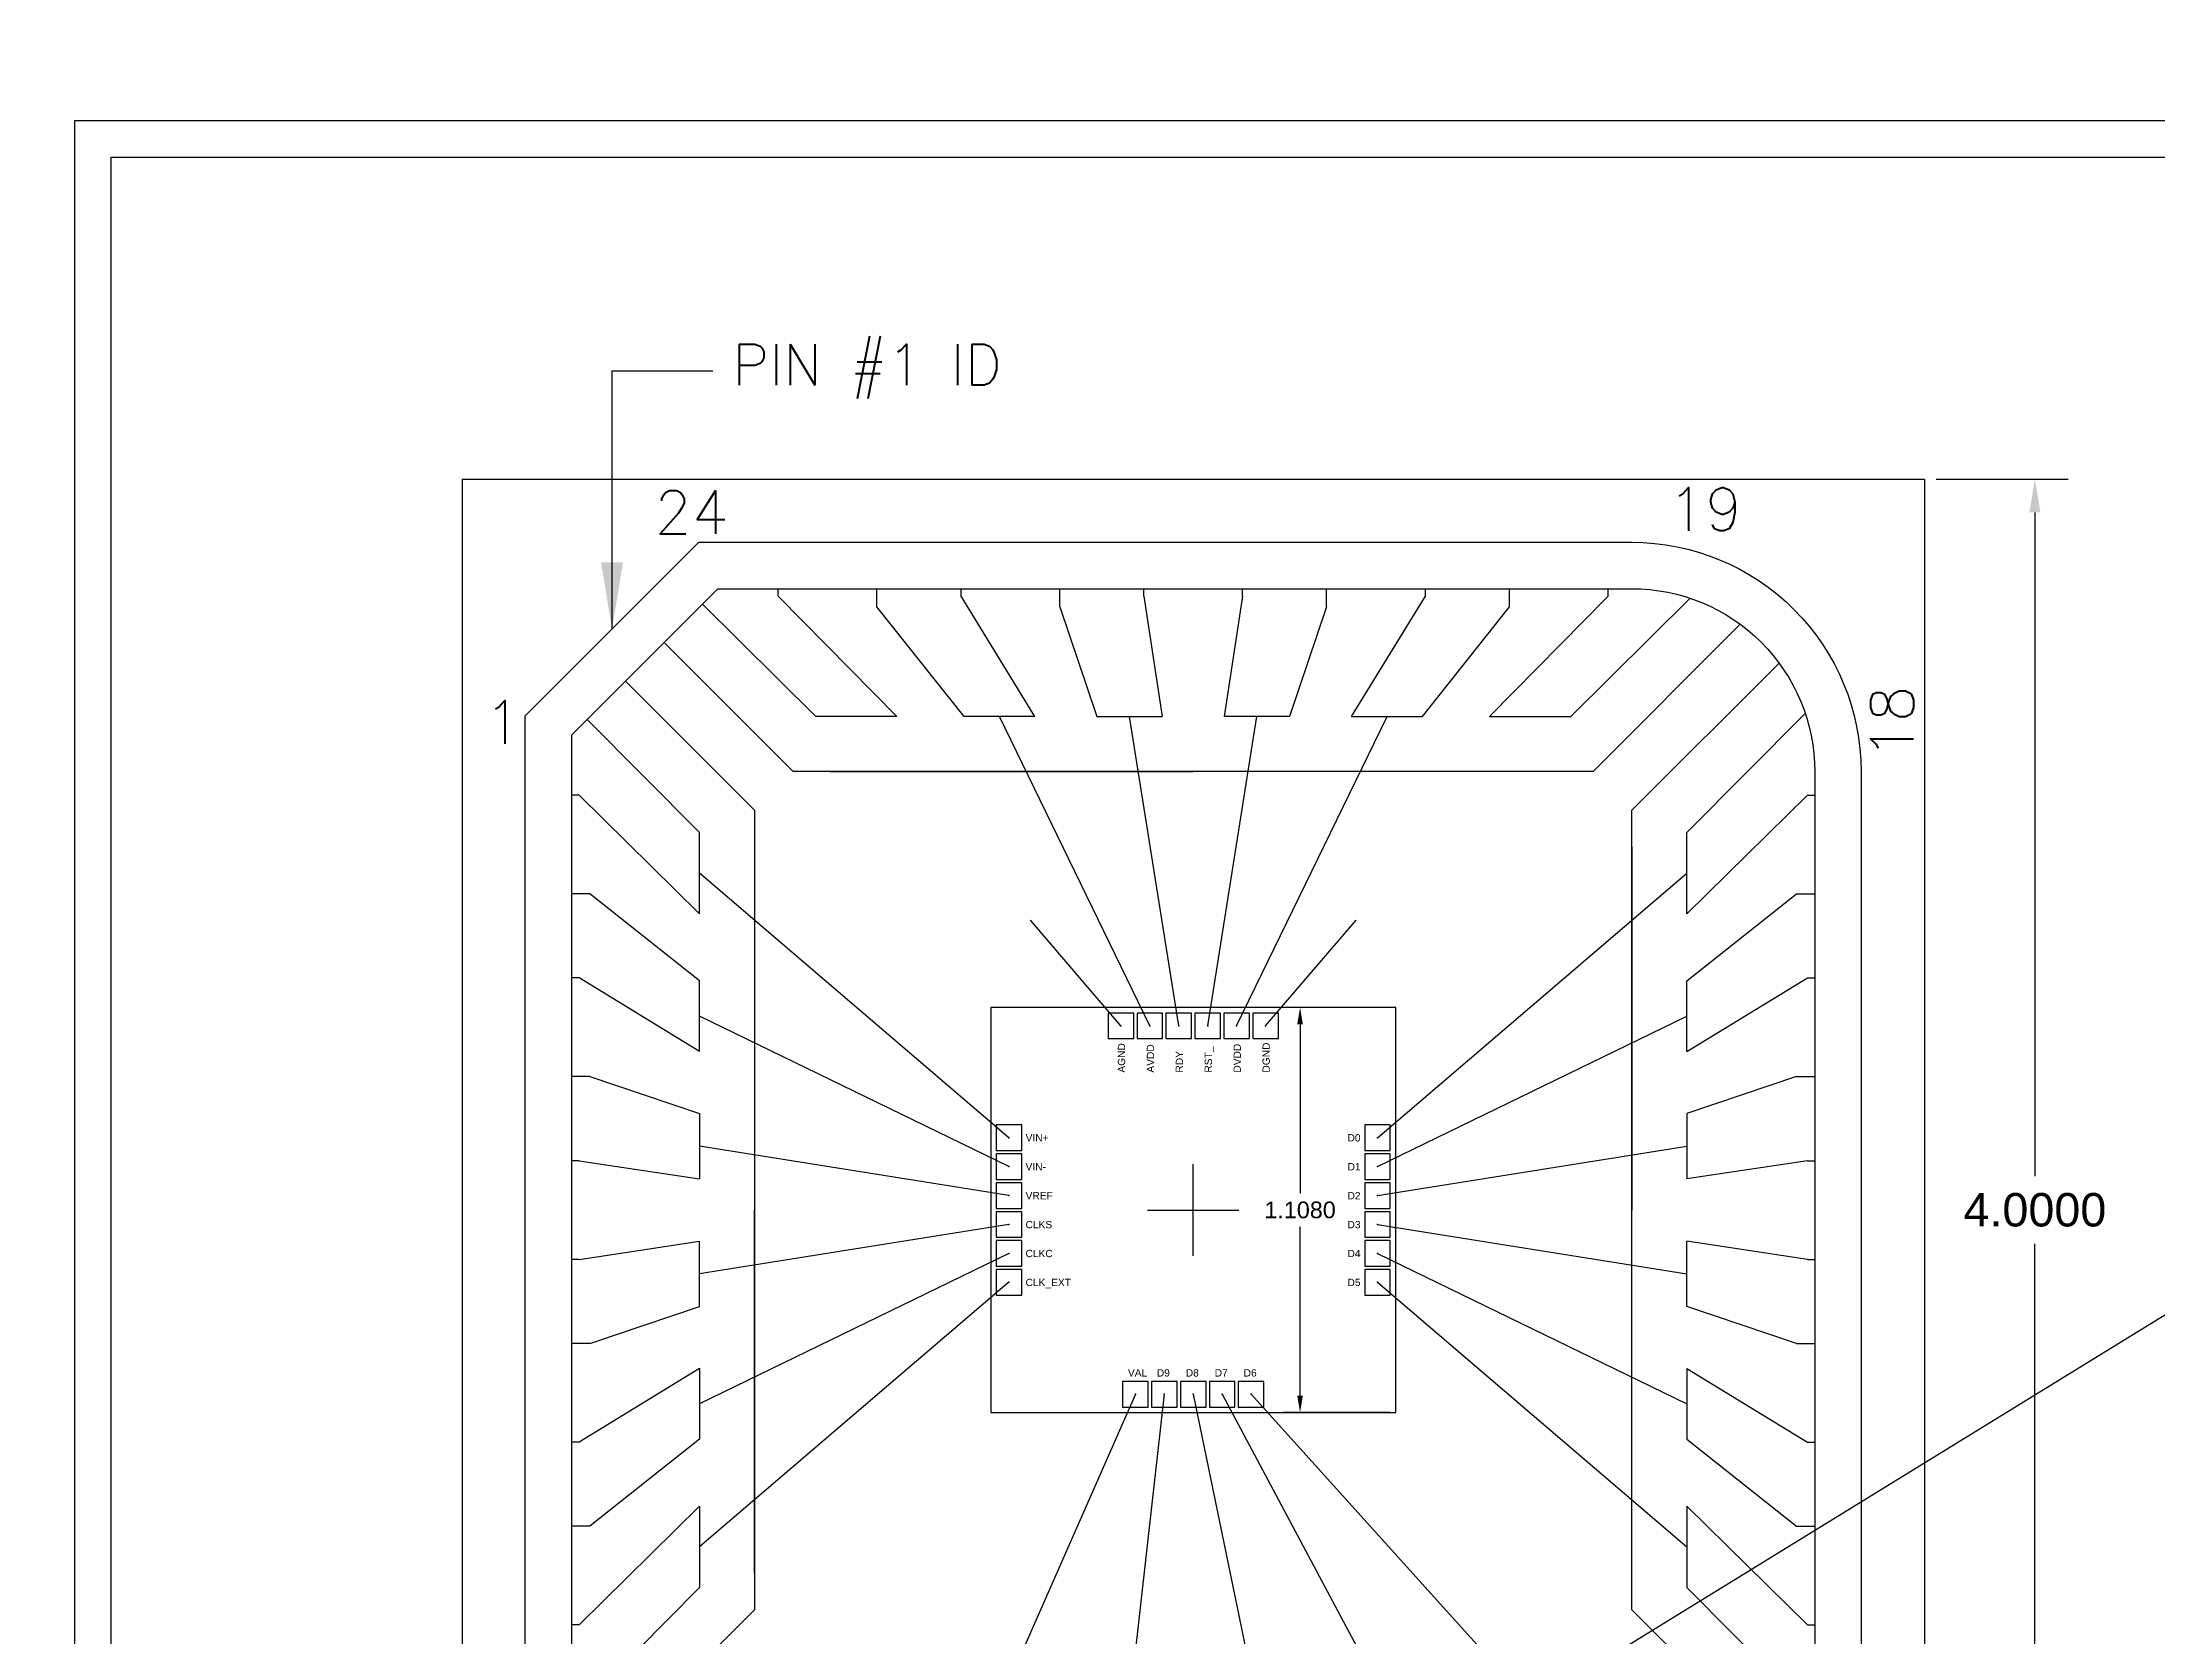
# Model space of a CAD drawing. Header units: millimetres. Extents: x 24.1 to 107.6, y -42.8 to 18.4.
# Drawn here: x 75.43 to 81.22, y -6.94 to -2.58 of the extents above; entities that cross this region are included whole.
import ezdxf

# ---------------------------------------------------------------- set-up
doc = ezdxf.new("R2010")
doc.units = ezdxf.units.MM
doc.header["$LTSCALE"] = 25
doc.header["$PDMODE"] = 64
doc.header["$PDSIZE"] = 0.07
for name, color, linetype in [('BOND', 7, 'Continuous'), ('CHIP', 6, 'Continuous'), ('DIM', 142, 'Continuous'), ('FRAME2', 30, 'Continuous'), ('MOLD', 6, 'Continuous'), ('PAD', 7, 'Continuous'), ('TXT', 4, 'Continuous')]:
    doc.layers.add(name, color=color, linetype=linetype)
doc.styles.add('Roman', font='romans')
doc.styles.get("Standard").update_dxf_attribs({"font": 'arial.ttf'})
doc.dimstyles.get("Standard").update_dxf_attribs({"dimtxt": 4.572, "dimasz": 4.572, "dimexe": 4.572, "dimexo": 1.5875, "dimgap": 2.286, "dimtad": 0, "dimtih": 1, "dimtoh": 1, "dimdec": 4, "dimzin": 0, "dimdsep": 46, "dimtxsty": 'Standard', "dimcen": 2.286, "dimadec": 0, "dimazin": 0, "dimtfac": 1, "dimtdec": 4, "dimtofl": 0, "dimtmove": 0, "dimatfit": 3, "dimfxl": 25.4, "dimtolj": 1, "dimtzin": 0, "dimarcsym": 0})

# ---------------------------------------------------------------- blocks, each defined once
blk = doc.blocks.new('*D7')
at = {"layer": 'Defpoints', "color": 0, "transparency": 16777216}
for p in [(79.1344, -5.2172), (78.8727, -6.3252), (79.1344, -6.3252)]:
    blk.add_point(p, dxfattribs=at)
at = {"layer": 'TXT', "color": 0, "lineweight": -2, "transparency": 16777216}
for p, q in [((79.1185, -5.2172), (78.8269, -5.2172)), ((78.8727, -5.2629), (78.8727, -5.725)), ((78.8727, -6.2795), (78.8727, -5.8174)), ((79.1185, -6.3252), (78.8269, -6.3252))]:
    blk.add_line(p, q, dxfattribs=at)
at = {"layer": 'TXT', "color": 0, "transparency": 16777216}
for points in [[(78.865, -5.2629), (78.8803, -5.2629), (78.8727, -5.2172)], [(78.865, -6.2795), (78.8803, -6.2795), (78.8727, -6.3252)]]:
    blk.add_solid(points, dxfattribs=at)
at = {"layer": 'TXT', "color": 0, "transparency": 16777216, "insert": (78.8727, -5.7712), "char_height": 0.04572, "attachment_point": 5}
blk.add_mtext('\\A1;1.1080', dxfattribs=at)
blk = doc.blocks.new('*D8')
at = {"layer": 'Defpoints', "color": 0, "transparency": 16777216}
for p in [(80.5804, -3.7712), (80.5804, -7.7712), (80.8827, -7.7712)]:
    blk.add_point(p, dxfattribs=at)
at = {"layer": 'TXT', "color": 0, "lineweight": -2, "transparency": 16777216}
for p, q in [((80.6122, -3.7712), (80.9741, -3.7712)), ((80.8827, -3.8626), (80.8827, -5.6788)), ((80.8827, -7.6798), (80.8827, -5.8636)), ((80.6122, -7.7712), (80.9741, -7.7712))]:
    blk.add_line(p, q, dxfattribs=at)
at = {"layer": 'TXT', "color": 0, "transparency": 16777216}
for points in [[(80.8675, -3.8626), (80.8979, -3.8626), (80.8827, -3.7712)], [(80.8675, -7.6798), (80.8979, -7.6798), (80.8827, -7.7712)]]:
    blk.add_solid(points, dxfattribs=at)
at = {"layer": 'TXT', "color": 0, "transparency": 16777216, "insert": (80.8827, -5.7712), "char_height": 0.09144, "attachment_point": 5}
blk.add_mtext('\\A1;4.0000', dxfattribs=at)

msp = doc.modelspace()

# ---------------------------------------------------------------- linework, layer by layer
at = {"layer": 'BOND'}
for p, q in [((75.10961, -9.82846), (86.89717, -2.57612)), ((78.46169, -5.26721), (78.05032, -4.42121)), ((78.54083, -5.26721), (78.40597, -4.42121)), ((78.61998, -5.26721), (78.75484, -4.42121)), ((78.69912, -5.26721), (79.11049, -4.42121)), ((78.07641, -5.57335), (77.23041, -4.84957)), ((79.08441, -5.57335), (79.93041, -4.84957)), ((78.38255, -5.26721), (78.13503, -4.9779)), ((78.77826, -5.26721), (79.02578, -4.9779)), ((78.07641, -5.65249), (77.23041, -5.24113)), ((79.08441, -5.65249), (79.93041, -5.24113)), ((78.07641, -5.73164), (77.23041, -5.59677)), ((79.08441, -5.73164), (79.93041, -5.59677)), ((78.07641, -5.81078), (77.23041, -5.94564)), ((79.08441, -5.81078), (79.93041, -5.94564)), ((78.07641, -5.88992), (77.23041, -6.30129)), ((79.08441, -5.88992), (79.93041, -6.30129)), ((78.07641, -5.96906), (77.23041, -6.69285)), ((79.08441, -5.96906), (79.93041, -6.69285)), ((78.42212, -6.27521), (78.05032, -7.12121)), ((78.50126, -6.27521), (78.40597, -7.12121)), ((78.58041, -6.27521), (78.75484, -7.12121)), ((78.65955, -6.27521), (79.11049, -7.12121)), ((78.73869, -6.27521), (79.50205, -7.12121))]:
    msp.add_line(p, q, dxfattribs=at)
at = {"layer": 'CHIP'}
msp.add_lwpolyline([(78.02641, -6.32521), (79.13441, -6.32521), (79.13441, -5.21721), (78.02641, -5.21721)], close=True, dxfattribs=at)
at = {"layer": 'DIM'}
for p, q in [((78.58041, -5.89621), (78.58041, -5.64621)), ((78.58041, -5.89621), (78.58041, -5.64621)), ((78.58041, -5.89621), (78.58041, -5.64621)), ((78.58041, -5.89621), (78.58041, -5.64621)), ((78.58041, -5.83371), (78.58041, -5.70871)), ((78.58041, -5.83371), (78.58041, -5.70871)), ((78.58041, -5.83371), (78.58041, -5.70871)), ((78.58041, -5.83371), (78.58041, -5.70871)), ((78.58041, -5.83371), (78.58041, -5.70871)), ((78.45541, -5.77121), (78.70541, -5.77121)), ((78.45541, -5.77121), (78.70541, -5.77121)), ((78.45541, -5.77121), (78.70541, -5.77121)), ((78.45541, -5.77121), (78.70541, -5.77121))]:
    msp.add_line(p, q, dxfattribs=at)
at = {"layer": 'FRAME2'}
for p, q in [((77.44541, -4.09121), (77.44541, -4.07121)), ((77.76967, -4.42121), (77.44541, -4.09121)), ((77.71541, -4.12121), (77.71541, -4.07121)), ((77.94541, -4.09121), (77.94541, -4.07121)), ((78.1471, -4.42121), (77.94541, -4.09121)), ((78.21541, -4.12121), (78.21541, -4.07121)), ((78.44541, -4.09121), (78.44541, -4.07121)), ((78.44541, -4.09121), (78.49529, -4.42121)), ((78.71541, -4.09121), (78.66552, -4.42121)), ((78.71541, -4.09121), (78.71541, -4.07121)), ((78.94541, -4.12121), (78.94541, -4.07121)), ((79.01371, -4.42121), (79.21541, -4.09121)), ((79.21541, -4.09121), (79.21541, -4.07121)), ((79.39114, -4.42121), (79.71541, -4.09121)), ((79.44541, -4.12121), (79.44541, -4.07121)), ((79.93941, -4.09716), (79.61295, -4.42121)), ((79.71541, -4.09121), (79.71541, -4.07121)), ((77.23799, -4.11362), (77.54786, -4.42121)), ((77.95355, -4.42121), (77.71541, -4.12121)), ((78.21541, -4.12121), (78.31666, -4.42121)), ((78.94541, -4.12121), (78.84416, -4.42121)), ((79.20726, -4.42121), (79.44541, -4.12121)), ((77.48647, -4.57121), (77.13344, -4.21817)), ((77.48647, -4.57121), (77.13344, -4.21817)), ((79.67434, -4.57121), (80.07693, -4.16862)), ((79.67434, -4.57121), (80.07693, -4.16862)), ((79.78041, -4.67727), (80.18299, -4.27469)), ((79.78041, -4.67727), (80.18299, -4.27469)), ((77.38041, -4.67727), (77.02737, -4.32424)), ((77.38041, -4.67727), (77.02737, -4.32424)), ((76.92282, -4.42879), (77.23041, -4.73866)), ((77.76967, -4.42121), (77.54786, -4.42121)), ((78.1471, -4.42121), (77.95355, -4.42121)), ((78.31666, -4.42121), (78.49529, -4.42121)), ((78.84416, -4.42121), (78.66552, -4.42121)), ((79.01371, -4.42121), (79.20726, -4.42121)), ((79.39114, -4.42121), (79.61295, -4.42121)), ((80.25445, -4.41221), (79.93041, -4.73866)), ((79.67434, -4.57121), (77.48647, -4.57121)), ((79.67434, -4.57121), (77.48647, -4.57121)), ((77.58647, -4.57121), (78.58041, -4.57121)), ((77.58647, -4.57121), (78.58041, -4.57121)), ((79.57434, -4.57121), (78.58041, -4.57121)), ((76.90041, -4.63621), (76.88041, -4.63621)), ((77.23041, -4.96047), (76.90041, -4.63621)), ((77.38041, -4.67727), (77.38041, -6.86514)), ((77.38041, -4.67727), (77.38041, -6.86514)), ((79.78041, -6.86514), (79.78041, -4.67727)), ((79.78041, -6.86514), (79.78041, -4.67727)), ((79.93041, -4.96047), (80.26041, -4.63621)), ((80.26041, -4.63621), (80.28041, -4.63621)), ((77.23041, -4.96047), (77.23041, -4.73866)), ((79.93041, -4.96047), (79.93041, -4.73866)), ((77.38041, -4.77727), (77.38041, -5.77121)), ((79.78041, -4.77727), (79.78041, -5.77121)), ((79.78041, -4.77727), (79.78041, -5.77121)), ((76.93041, -4.90621), (76.88041, -4.90621)), ((77.23041, -5.14435), (76.93041, -4.90621)), ((79.93041, -5.14435), (80.23041, -4.90621)), ((80.23041, -4.90621), (80.28041, -4.90621)), ((76.90041, -5.13621), (76.88041, -5.13621)), ((77.23041, -5.3379), (76.90041, -5.13621)), ((77.23041, -5.3379), (77.23041, -5.14435)), ((79.93041, -5.3379), (80.26041, -5.13621)), ((79.93041, -5.3379), (79.93041, -5.14435)), ((80.26041, -5.13621), (80.28041, -5.13621)), ((76.93041, -5.40621), (76.88041, -5.40621)), ((76.93041, -5.40621), (77.23041, -5.50746)), ((80.23041, -5.40621), (79.93041, -5.50746)), ((80.23041, -5.40621), (80.28041, -5.40621)), ((77.23041, -5.50746), (77.23041, -5.68609)), ((79.93041, -5.50746), (79.93041, -5.68609)), ((76.90041, -5.63621), (76.88041, -5.63621)), ((76.90041, -5.63621), (77.23041, -5.68609)), ((80.26041, -5.63621), (79.93041, -5.68609)), ((80.26041, -5.63621), (80.28041, -5.63621)), ((77.38041, -6.76514), (77.38041, -5.77121)), ((77.38041, -6.76514), (77.38041, -5.77121)), ((79.78041, -6.76514), (79.78041, -5.77121)), ((76.90041, -5.90621), (77.23041, -5.85632)), ((77.23041, -6.03496), (77.23041, -5.85632)), ((79.93041, -6.03496), (79.93041, -5.85632)), ((80.26041, -5.90621), (79.93041, -5.85632)), ((76.90041, -5.90621), (76.88041, -5.90621)), ((80.26041, -5.90621), (80.28041, -5.90621)), ((76.93041, -6.13621), (77.23041, -6.03496)), ((80.23041, -6.13621), (79.93041, -6.03496)), ((76.93041, -6.13621), (76.88041, -6.13621)), ((80.23041, -6.13621), (80.28041, -6.13621)), ((77.23041, -6.20451), (76.90041, -6.40621)), ((77.23041, -6.20451), (77.23041, -6.39806)), ((79.93041, -6.20451), (79.93041, -6.39806)), ((79.93041, -6.20451), (80.26041, -6.40621)), ((76.90041, -6.40621), (76.88041, -6.40621)), ((77.23041, -6.39806), (76.93041, -6.63621)), ((79.93041, -6.39806), (80.23041, -6.63621)), ((80.26041, -6.40621), (80.28041, -6.40621)), ((77.23041, -6.58195), (76.90041, -6.90621)), ((77.23041, -6.58195), (77.23041, -6.80375)), ((79.93041, -6.58195), (80.26041, -6.90621)), ((79.93041, -6.58195), (79.93041, -6.80375)), ((76.93041, -6.63621), (76.88041, -6.63621)), ((80.23041, -6.63621), (80.28041, -6.63621)), ((76.90636, -7.13021), (77.23041, -6.80375)), ((80.25445, -7.13021), (79.93041, -6.80375)), ((77.38041, -6.86514), (76.97782, -7.26773)), ((77.38041, -6.86514), (76.97782, -7.26773)), ((79.78041, -6.86514), (80.18299, -7.26773)), ((79.78041, -6.86514), (80.18299, -7.26773)), ((76.90041, -6.90621), (76.88041, -6.90621)), ((80.26041, -6.90621), (80.28041, -6.90621))]:
    msp.add_line(p, q, dxfattribs=at)
at = {"layer": 'MOLD'}
for p, q in [((76.58041, -3.77121), (76.58041, -7.77121)), ((76.58041, -3.77121), (80.58041, -3.77121)), ((80.58041, -3.77121), (80.58041, -7.77121))]:
    msp.add_line(p, q, dxfattribs=at)
for points in [[(77.22784, -3.94431), (79.78041, -3.94431, -0.4142136), (80.40731, -4.57121), (80.40731, -6.97121, -0.4142136), (79.78041, -7.59811), (77.38041, -7.59811, -0.4142136), (76.75351, -6.97121), (76.75351, -4.41864)], [(77.28041, -4.07121), (79.78041, -4.07121, -0.4142136), (80.28041, -4.57121), (80.28041, -6.97121, -0.4142136), (79.78041, -7.47121), (77.38041, -7.47121, -0.4142136), (76.88041, -6.97121), (76.88041, -4.47121)]]:
    msp.add_lwpolyline(points, format="xyb", close=True, dxfattribs=at)
at = {"layer": 'PAD'}
for p in [(78.38255, -5.26721), (78.46169, -5.26721), (78.54083, -5.26721), (78.61998, -5.26721), (78.69912, -5.26721), (78.77826, -5.26721), (78.07641, -5.57335), (79.08441, -5.57335), (78.07641, -5.65249), (79.08441, -5.65249), (78.07641, -5.73164), (79.08441, -5.73164), (78.07641, -5.81078), (79.08441, -5.81078), (78.07641, -5.88992), (79.08441, -5.88992), (78.07641, -5.96906), (79.08441, -5.96906), (78.42212, -6.27521), (78.50126, -6.27521), (78.58041, -6.27521), (78.65955, -6.27521), (78.73869, -6.27521)]:
    msp.add_point(p, dxfattribs=at)
at = {"layer": 'TXT'}
for points in [[(75.52099, -2.79021), (86.31903, -2.79021), (86.31903, -9.03374), (75.52099, -9.03374)], [(75.62099, -2.89021), (86.21903, -2.89021), (86.21903, -8.93374), (75.62099, -8.93374)]]:
    msp.add_lwpolyline(points, close=True, dxfattribs=at)

# ---------------------------------------------------------------- texts
at = {"layer": 'DIM', "style": 'Roman'}
for s, insert, char_height, attachment_point in [('PIN #1 ID', (77.31888, -3.40178), 0.1125, 1), ('{\\H0.6561x;24}', (77.10696, -3.86178), 0.1800275, 4), ('{\\H0.6561x;19}', (79.87946, -3.85365), 0.1800275, 4), ('{\\H0.6561x;1}', (76.64178, -4.43646), 0.1800275, 4)]:
    msp.add_mtext(s, dxfattribs=dict(at, insert=insert, char_height=char_height, attachment_point=attachment_point))
at = {"layer": 'DIM', "insert": (80.49183, -4.53796), "char_height": 0.1800275, "attachment_point": 4, "rotation": 90, "style": 'Roman'}
msp.add_mtext('{\\H0.6561x;18}', dxfattribs=at)
at = {"layer": 'TXT'}
for s, p in [('AGND', (78.3942, -5.39531)), ('AVDD', (78.47335, -5.39531)), ('DVDD', (78.71078, -5.39531)), ('DGND', (78.78992, -5.39531)), ('RDY', (78.55249, -5.39531)), ('RST_', (78.63163, -5.39531))]:
    msp.add_text(s, height=0.02, rotation=90, dxfattribs=at).set_placement(p)
for s, p in [('VIN+', (78.12203, -5.58365)), ('D0', (79.00239, -5.58365)), ('VIN-', (78.12182, -5.66279)), ('D1', (79.00239, -5.66279)), ('VREF', (78.1219, -5.74193)), ('D2', (79.00239, -5.74193)), ('CLKS', (78.12167, -5.82108)), ('D3', (79.00239, -5.82108)), ('CLKC', (78.12167, -5.90022)), ('D4', (79.00239, -5.90022)), ('CLK_EXT', (78.12183, -5.97936)), ('D5', (79.00239, -5.97936)), ('VAL', (78.40177, -6.22685)), ('D9', (78.48091, -6.22685)), ('D8', (78.56006, -6.22685)), ('D7', (78.6392, -6.22685)), ('D6', (78.71834, -6.22685))]:
    msp.add_text(s, height=0.02, dxfattribs=at).set_placement(p)

# ---------------------------------------------------------------- dimensions: what is measured, and where the dimension line sits
dim = msp.add_linear_dim(base=(80.88271, -7.77121), p1=(80.58041, -3.77121), p2=(80.58041, -7.77121), angle=90, dimstyle='Standard', override={"dimscale": 0.02}, dxfattribs=at)
dim.commit()
dim.dimension.update_dxf_attribs({"geometry": '*D8', "text_midpoint": (80.88271, -5.77121), "dimtype": 160})
dim = msp.add_linear_dim(base=(78.87266, -6.32521), p1=(79.13441, -5.21721), p2=(79.13441, -6.32521), angle=90, dimstyle='Standard', override={"dimscale": 0.01}, dxfattribs=at)
dim.commit()
dim.dimension.update_dxf_attribs({"geometry": '*D7', "text_midpoint": (78.87266, -5.77121)})

# ---------------------------------------------------------------- leaders
msp.add_leader([(76.99067, -4.18148), (76.99067, -3.47503), (77.26636, -3.47503)], dimstyle='Standard', override={"dimscale": 0.04, "dimgap": 2.286, "dimtad": 0}, dxfattribs=at)

doc.saveas('drawing.dxf')
